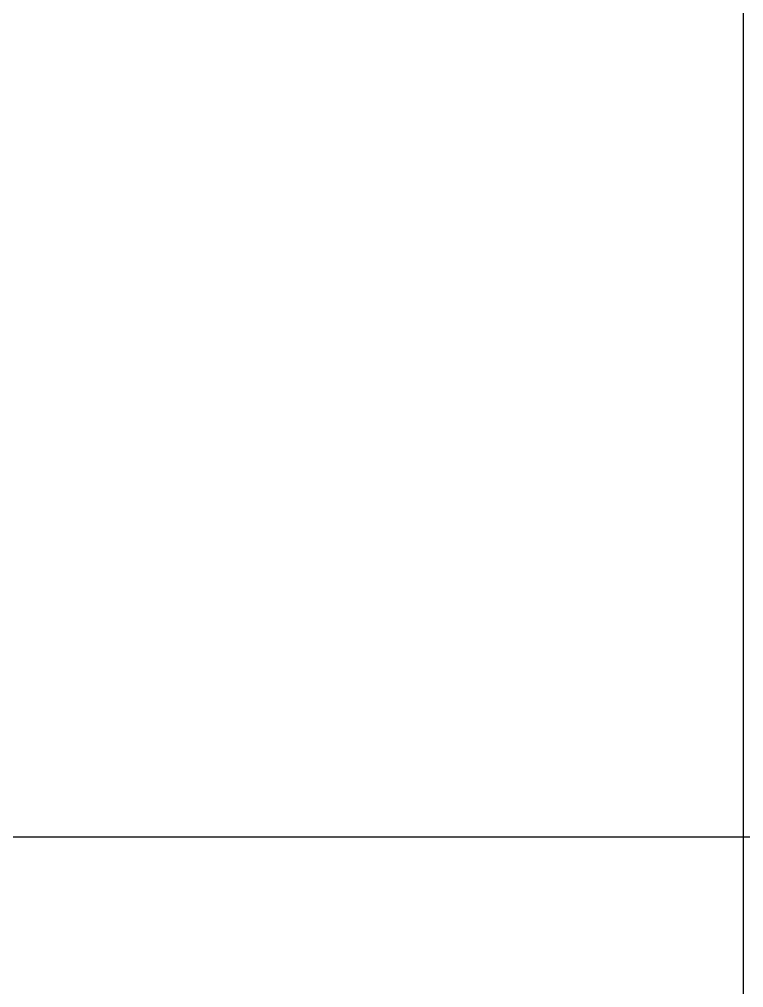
# Model space of a CAD drawing. Header units: millimetres. Extents: x 1036 to 1814, y -113 to 289.
# Drawn here: x 1295.74768 to 1295.76443, y 190.58091 to 190.6033 of the extents above; entities that cross this region are included whole.
import ezdxf

# ---------------------------------------------------------------- set-up
doc = ezdxf.new("R2010")
doc.units = ezdxf.units.MM
doc.layers.add('SolidLine', color=7, linetype='Continuous', lineweight=30)

msp = doc.modelspace()

# ---------------------------------------------------------------- hatches: boundary and pattern name
at = {"layer": 'SolidLine', "linetype": 'Continuous', "lineweight": 18}
h = msp.add_hatch(dxfattribs=at)
h.set_pattern_fill('ANSI31', color=256, style=0)
h.set_pattern_definition([(45, (812.6144, -117.223), (-2.245064, 2.245064), [])])
edge = h.paths.add_edge_path(flags=0)
edge.add_line((1294.514428, 204.584401), (1296.514428, 204.584401))
edge.add_line((1296.514428, 204.584401), (1296.514428, 198.488546))
edge.add_line((1296.514428, 198.488546), (1295.814428, 198.084401))
edge.add_line((1295.814428, 198.084401), (1295.814428, 190.584401))
edge.add_line((1295.814428, 190.584401), (1294.534599, 190.584401))
edge.add_line((1294.534599, 190.584401), (1293.264428, 192.784401))
edge.add_line((1293.264428, 192.784401), (1293.264428, 198.184401))
edge.add_line((1293.264428, 198.184401), (1294.514428, 198.184401))
edge.add_line((1294.514428, 198.184401), (1294.514428, 200.384401))
edge.add_line((1294.514428, 200.384401), (1295.764428, 200.384401))
edge.add_line((1295.764428, 200.384401), (1295.764428, 201.484401))
edge.add_line((1295.764428, 201.484401), (1294.514428, 201.484401))
edge.add_line((1294.514428, 201.484401), (1294.514428, 202.084401))
edge.add_line((1294.514428, 202.084401), (1294.664428, 202.084401))
edge.add_arc((1294.664428, 202.834401), 0.75, 270, 450)
edge.add_line((1294.664428, 203.584401), (1294.514428, 203.584401))
edge.add_line((1294.514428, 203.584401), (1294.514428, 204.584401))

# ---------------------------------------------------------------- linework, layer by layer
at = {"layer": 'SolidLine', "color": 7, "linetype": 'Continuous', "lineweight": 25}
for p, q in [((1295.764428, 135.055059), (1295.764428, 191.238428)), ((1294.534598, 190.584402), (1295.814429, 190.584402))]:
    msp.add_line(p, q, dxfattribs=at)

doc.saveas('drawing.dxf')
